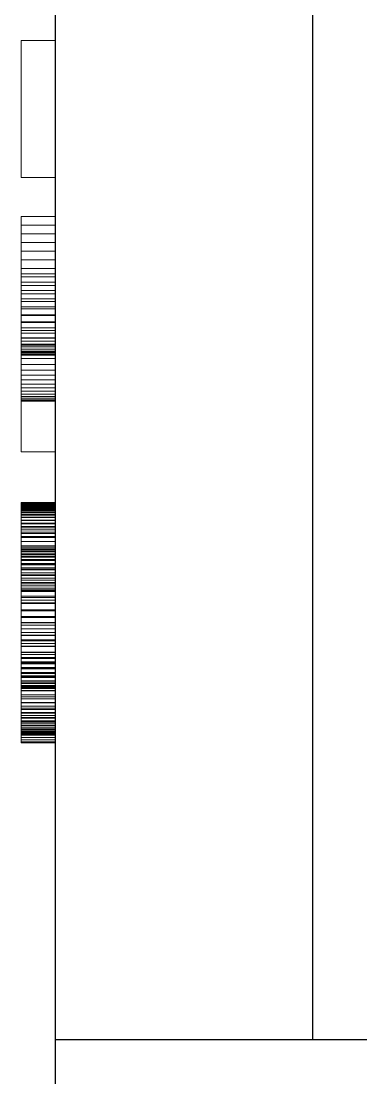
# Model space of a CAD drawing. Header units: millimetres. Extents: x 6 to 539, y 41 to 182.
# Drawn here: x 104.31 to 106.3, y 54.68 to 60.87 of the extents above; entities that cross this region are included whole.
import ezdxf

# ---------------------------------------------------------------- set-up
doc = ezdxf.new("R2010")
doc.units = ezdxf.units.MM
doc.linetypes.add('S45_HIDDEN', pattern=[2.3, 1.5, -0.8])
doc.layers.add('HIDDEN', color=7, linetype='S45_HIDDEN', lineweight=13)
doc.layers.add('VISIBLE', color=7, linetype='CONTINUOUS', lineweight=25)

msp = doc.modelspace()

# ---------------------------------------------------------------- linework, layer by layer
at = {"layer": 'HIDDEN', "ltscale": 0.666667}
for p, q in [((104.5093, 68.90795), (104.5093, 54.90795)), ((104.5093, 68.61727), (104.5093, 54.90795)), ((104.3093, 59.95612), (104.3093, 60.75865)), ((104.5093, 60.75865), (104.3093, 60.75865)), ((104.5093, 59.95612), (104.5093, 60.75865)), ((104.5093, 59.95612), (104.3093, 59.95612)), ((104.5093, 59.72683), (104.3093, 59.72683)), ((104.3093, 59.72683), (104.3093, 58.34962)), ((104.3093, 59.67609), (104.3093, 59.72683)), ((104.5093, 59.72683), (104.5093, 58.34962)), ((104.5093, 59.67609), (104.5093, 59.72683)), ((104.5093, 59.67609), (104.3093, 59.67609)), ((104.3093, 59.62547), (104.3093, 59.67609)), ((104.5093, 59.62547), (104.5093, 59.67609)), ((104.5093, 59.62547), (104.3093, 59.62547)), ((104.3093, 59.57496), (104.3093, 59.62547)), ((104.5093, 59.57496), (104.5093, 59.62547)), ((104.5093, 59.57496), (104.3093, 59.57496)), ((104.3093, 59.52456), (104.3093, 59.57496)), ((104.5093, 59.52456), (104.5093, 59.57496)), ((104.5093, 59.52456), (104.3093, 59.52456)), ((104.3093, 59.47428), (104.3093, 59.52456)), ((104.5093, 59.47428), (104.3093, 59.47428)), ((104.3093, 59.42411), (104.3093, 59.47428)), ((104.5093, 59.47428), (104.5093, 59.52456)), ((104.5093, 59.42411), (104.5093, 59.47428)), ((104.5093, 59.42411), (104.3093, 59.42411)), ((104.3093, 59.37406), (104.3093, 59.42411)), ((104.5093, 59.37406), (104.5093, 59.42411)), ((104.3093, 58.34962), (104.3093, 59.3916)), ((104.5093, 59.3916), (104.3093, 59.3916)), ((104.3093, 59.3916), (104.3093, 59.34224)), ((104.5093, 59.37406), (104.3093, 59.37406)), ((104.3093, 59.32411), (104.3093, 59.37406)), ((104.5093, 58.34962), (104.5093, 59.3916)), ((104.5093, 59.3916), (104.5093, 59.34224)), ((104.5093, 59.32411), (104.5093, 59.37406)), ((104.5093, 59.34224), (104.3093, 59.34224)), ((104.3093, 59.34224), (104.3093, 59.29359)), ((104.5093, 59.32411), (104.3093, 59.32411)), ((104.3093, 59.27565), (104.3093, 59.32411)), ((104.5093, 59.29359), (104.3093, 59.29359)), ((104.3093, 59.29359), (104.3093, 59.24565)), ((104.5093, 59.34224), (104.5093, 59.29359)), ((104.5093, 59.27565), (104.5093, 59.32411)), ((104.5093, 59.29359), (104.5093, 59.24565)), ((104.5093, 59.27565), (104.3093, 59.27565)), ((104.3093, 59.23001), (104.3093, 59.27565)), ((104.5093, 59.24565), (104.3093, 59.24565)), ((104.3093, 59.24565), (104.3093, 59.1984)), ((104.5093, 59.23001), (104.3093, 59.23001)), ((104.3093, 59.18721), (104.3093, 59.23001)), ((104.5093, 59.23001), (104.5093, 59.27565)), ((104.5093, 59.24565), (104.5093, 59.1984)), ((104.5093, 59.18721), (104.5093, 59.23001)), ((104.5093, 59.1984), (104.3093, 59.1984)), ((104.3093, 59.1984), (104.3093, 59.15186)), ((104.5093, 59.18721), (104.3093, 59.18721)), ((104.3093, 59.14725), (104.3093, 59.18721)), ((104.5093, 59.1984), (104.5093, 59.15186)), ((104.5093, 59.14725), (104.5093, 59.18721)), ((104.5093, 59.15186), (104.3093, 59.15186)), ((104.3093, 59.15186), (104.3093, 59.10602)), ((104.5093, 59.14725), (104.3093, 59.14725)), ((104.3093, 59.11012), (104.3093, 59.14725)), ((104.5093, 59.11012), (104.3093, 59.11012)), ((104.3093, 59.07582), (104.3093, 59.11012)), ((104.5093, 59.10602), (104.3093, 59.10602)), ((104.3093, 59.10602), (104.3093, 59.06089)), ((104.5093, 59.15186), (104.5093, 59.10602)), ((104.5093, 59.11012), (104.5093, 59.14725)), ((104.5093, 59.07582), (104.5093, 59.11012)), ((104.5093, 59.10602), (104.5093, 59.06089)), ((104.5093, 59.07582), (104.3093, 59.07582)), ((104.3093, 59.04436), (104.3093, 59.07582)), ((104.5093, 59.06089), (104.3093, 59.06089)), ((104.3093, 59.06089), (104.3093, 59.01646)), ((104.5093, 59.04436), (104.3093, 59.04436)), ((104.3093, 59.01573), (104.3093, 59.04436)), ((104.5093, 59.04436), (104.5093, 59.07582)), ((104.5093, 59.06089), (104.5093, 59.01646)), ((104.5093, 59.01573), (104.5093, 59.04436)), ((104.5093, 59.01646), (104.3093, 59.01646)), ((104.3093, 59.01646), (104.3093, 58.97366)), ((104.5093, 59.01573), (104.3093, 59.01573)), ((104.3093, 58.99702), (104.3093, 59.01573)), ((104.5093, 58.99702), (104.3093, 58.99702)), ((104.3093, 58.98008), (104.3093, 58.99702)), ((104.5093, 58.98008), (104.3093, 58.98008)), ((104.3093, 58.96491), (104.3093, 58.98008)), ((104.5093, 59.01646), (104.5093, 58.97366)), ((104.5093, 58.99702), (104.5093, 59.01573)), ((104.5093, 58.98008), (104.5093, 58.99702)), ((104.5093, 58.96491), (104.5093, 58.98008)), ((104.5093, 58.97366), (104.3093, 58.97366)), ((104.3093, 58.97366), (104.3093, 58.93342)), ((104.5093, 58.96491), (104.3093, 58.96491)), ((104.3093, 58.95151), (104.3093, 58.96491)), ((104.5093, 58.95151), (104.3093, 58.95151)), ((104.3093, 58.93988), (104.3093, 58.95151)), ((104.5093, 58.93988), (104.3093, 58.93988)), ((104.3093, 58.93002), (104.3093, 58.93988)), ((104.5093, 58.93342), (104.3093, 58.93342)), ((104.3093, 58.93342), (104.3093, 58.89574)), ((104.5093, 58.93002), (104.3093, 58.93002)), ((104.3093, 58.92192), (104.3093, 58.93002)), ((104.5093, 58.92192), (104.3093, 58.92192)), ((104.3093, 58.9156), (104.3093, 58.92192)), ((104.5093, 58.97366), (104.5093, 58.93342)), ((104.5093, 58.95151), (104.5093, 58.96491)), ((104.5093, 58.93988), (104.5093, 58.95151)), ((104.5093, 58.93002), (104.5093, 58.93988)), ((104.5093, 58.93342), (104.5093, 58.89574)), ((104.5093, 58.92192), (104.5093, 58.93002)), ((104.5093, 58.9156), (104.5093, 58.92192)), ((104.3093, 58.64712), (104.3093, 58.9156)), ((104.5093, 58.9156), (104.3093, 58.9156)), ((104.5093, 58.89574), (104.3093, 58.89574)), ((104.3093, 58.89574), (104.3093, 58.86063)), ((104.5093, 58.86063), (104.3093, 58.86063)), ((104.3093, 58.86063), (104.3093, 58.82808)), ((104.5093, 58.64712), (104.5093, 58.9156)), ((104.5093, 58.89574), (104.5093, 58.86063)), ((104.5093, 58.86063), (104.5093, 58.82808)), ((104.5093, 58.82808), (104.3093, 58.82808)), ((104.3093, 58.82808), (104.3093, 58.79809)), ((104.5093, 58.79809), (104.3093, 58.79809)), ((104.3093, 58.79809), (104.3093, 58.77067)), ((104.5093, 58.82808), (104.5093, 58.79809)), ((104.5093, 58.79809), (104.5093, 58.77067)), ((104.5093, 58.77067), (104.3093, 58.77067)), ((104.3093, 58.77067), (104.3093, 58.7458)), ((104.5093, 58.7458), (104.3093, 58.7458)), ((104.3093, 58.7458), (104.3093, 58.72363)), ((104.5093, 58.77067), (104.5093, 58.7458)), ((104.5093, 58.7458), (104.5093, 58.72363)), ((104.5093, 58.72363), (104.3093, 58.72363)), ((104.3093, 58.72363), (104.3093, 58.70426)), ((104.5093, 58.70426), (104.3093, 58.70426)), ((104.3093, 58.70426), (104.3093, 58.68771)), ((104.5093, 58.68771), (104.3093, 58.68771)), ((104.3093, 58.68771), (104.3093, 58.67397)), ((104.5093, 58.67397), (104.3093, 58.67397)), ((104.3093, 58.67397), (104.3093, 58.66304)), ((104.5093, 58.72363), (104.5093, 58.70426)), ((104.5093, 58.70426), (104.5093, 58.68771)), ((104.5093, 58.68771), (104.5093, 58.67397)), ((104.5093, 58.67397), (104.5093, 58.66304)), ((104.5093, 58.66304), (104.3093, 58.66304)), ((104.3093, 58.66304), (104.3093, 58.65492)), ((104.5093, 58.65492), (104.3093, 58.65492)), ((104.3093, 58.65492), (104.3093, 58.64961)), ((104.5093, 58.64961), (104.3093, 58.64961)), ((104.3093, 58.64961), (104.3093, 58.64712)), ((104.5093, 58.64712), (104.3093, 58.64712)), ((104.5093, 58.66304), (104.5093, 58.65492)), ((104.5093, 58.65492), (104.5093, 58.64961)), ((104.5093, 58.64961), (104.5093, 58.64712)), ((104.5093, 58.34962), (104.3093, 58.34962)), ((104.5093, 58.05212), (104.3093, 58.05212)), ((104.3093, 58.05212), (104.3093, 57.00869)), ((104.3093, 56.64588), (104.3093, 58.05212)), ((104.5093, 58.05212), (104.5093, 57.00869)), ((104.5093, 56.64588), (104.5093, 58.05212)), ((104.3093, 58.0484), (104.3093, 58.04922)), ((104.5093, 58.04922), (104.3093, 58.04922)), ((104.3093, 58.04922), (104.3093, 58.04852)), ((104.5093, 58.04852), (104.3093, 58.04852)), ((104.3093, 58.04852), (104.3093, 58.04643)), ((104.3093, 58.04595), (104.3093, 58.0484)), ((104.5093, 58.0484), (104.3093, 58.0484)), ((104.5093, 58.04643), (104.3093, 58.04643)), ((104.3093, 58.04643), (104.3093, 58.04294)), ((104.3093, 58.04187), (104.3093, 58.04595)), ((104.5093, 58.04595), (104.3093, 58.04595)), ((104.5093, 58.04294), (104.3093, 58.04294)), ((104.3093, 58.04294), (104.3093, 58.03806)), ((104.3093, 58.03615), (104.3093, 58.04187)), ((104.5093, 58.04187), (104.3093, 58.04187)), ((104.5093, 58.03806), (104.3093, 58.03806)), ((104.3093, 58.03806), (104.3093, 58.03178)), ((104.3093, 58.02881), (104.3093, 58.03615)), ((104.5093, 58.03615), (104.3093, 58.03615)), ((104.5093, 58.03178), (104.3093, 58.03178)), ((104.3093, 58.03178), (104.3093, 58.02411)), ((104.3093, 58.01983), (104.3093, 58.02881)), ((104.5093, 58.02881), (104.3093, 58.02881)), ((104.5093, 58.02411), (104.3093, 58.02411)), ((104.3093, 58.02411), (104.3093, 58.01505)), ((104.3093, 58.00922), (104.3093, 58.01983)), ((104.5093, 58.01983), (104.3093, 58.01983)), ((104.5093, 58.01505), (104.3093, 58.01505)), ((104.3093, 58.01505), (104.3093, 58.00459)), ((104.3093, 57.99697), (104.3093, 58.00922)), ((104.5093, 58.00922), (104.3093, 58.00922)), ((104.5093, 58.00459), (104.3093, 58.00459)), ((104.3093, 58.00459), (104.3093, 57.99274)), ((104.3093, 57.98283), (104.3093, 57.99697)), ((104.5093, 57.99697), (104.3093, 57.99697)), ((104.5093, 57.99274), (104.3093, 57.99274)), ((104.3093, 57.99274), (104.3093, 57.97949)), ((104.5093, 58.04922), (104.5093, 58.04852)), ((104.5093, 58.0484), (104.5093, 58.04922)), ((104.5093, 58.04852), (104.5093, 58.04643)), ((104.5093, 58.04595), (104.5093, 58.0484)), ((104.5093, 58.04643), (104.5093, 58.04294)), ((104.5093, 58.04187), (104.5093, 58.04595)), ((104.5093, 58.04294), (104.5093, 58.03806)), ((104.5093, 58.03615), (104.5093, 58.04187)), ((104.5093, 58.03806), (104.5093, 58.03178)), ((104.5093, 58.02881), (104.5093, 58.03615)), ((104.5093, 58.03178), (104.5093, 58.02411)), ((104.5093, 58.01983), (104.5093, 58.02881)), ((104.5093, 58.02411), (104.5093, 58.01505)), ((104.5093, 58.00922), (104.5093, 58.01983)), ((104.5093, 58.01505), (104.5093, 58.00459)), ((104.5093, 57.99697), (104.5093, 58.00922)), ((104.5093, 58.00459), (104.5093, 57.99274)), ((104.5093, 57.98283), (104.5093, 57.99697)), ((104.5093, 57.99274), (104.5093, 57.97949)), ((104.3093, 57.96654), (104.3093, 57.98283)), ((104.5093, 57.98283), (104.3093, 57.98283)), ((104.5093, 57.97949), (104.3093, 57.97949)), ((104.3093, 57.97949), (104.3093, 57.96485)), ((104.3093, 57.94809), (104.3093, 57.96654)), ((104.5093, 57.96654), (104.3093, 57.96654)), ((104.5093, 57.96485), (104.3093, 57.96485)), ((104.3093, 57.96485), (104.3093, 57.94881)), ((104.5093, 57.94881), (104.3093, 57.94881)), ((104.3093, 57.94881), (104.3093, 57.93138)), ((104.3093, 57.92749), (104.3093, 57.94809)), ((104.5093, 57.94809), (104.3093, 57.94809)), ((104.5093, 57.93138), (104.3093, 57.93138)), ((104.3093, 57.93138), (104.3093, 57.91255)), ((104.3093, 57.90474), (104.3093, 57.92749)), ((104.5093, 57.92749), (104.3093, 57.92749)), ((104.5093, 57.96654), (104.5093, 57.98283)), ((104.5093, 57.97949), (104.5093, 57.96485)), ((104.5093, 57.94809), (104.5093, 57.96654)), ((104.5093, 57.96485), (104.5093, 57.94881)), ((104.5093, 57.94881), (104.5093, 57.93138)), ((104.5093, 57.92749), (104.5093, 57.94809)), ((104.5093, 57.93138), (104.5093, 57.91255)), ((104.5093, 57.90474), (104.5093, 57.92749)), ((104.5093, 57.91255), (104.3093, 57.91255)), ((104.3093, 57.91255), (104.3093, 57.89233)), ((104.3093, 57.87983), (104.3093, 57.90474)), ((104.5093, 57.90474), (104.3093, 57.90474)), ((104.5093, 57.89233), (104.3093, 57.89233)), ((104.3093, 57.89233), (104.3093, 57.87071)), ((104.3093, 57.85277), (104.3093, 57.87983)), ((104.5093, 57.87983), (104.3093, 57.87983)), ((104.5093, 57.87071), (104.3093, 57.87071)), ((104.3093, 57.87071), (104.3093, 57.8479)), ((104.5093, 57.91255), (104.5093, 57.89233)), ((104.5093, 57.87983), (104.5093, 57.90474)), ((104.5093, 57.89233), (104.5093, 57.87071)), ((104.5093, 57.85277), (104.5093, 57.87983)), ((104.5093, 57.87071), (104.5093, 57.8479)), ((104.3093, 57.82355), (104.3093, 57.85277)), ((104.5093, 57.85277), (104.3093, 57.85277)), ((104.5093, 57.8479), (104.3093, 57.8479)), ((104.3093, 57.8479), (104.3093, 57.82409)), ((104.5093, 57.82409), (104.3093, 57.82409)), ((104.3093, 57.82409), (104.3093, 57.79929)), ((104.3093, 57.79075), (104.3093, 57.82355)), ((104.5093, 57.82355), (104.3093, 57.82355)), ((104.5093, 57.82355), (104.5093, 57.85277)), ((104.5093, 57.8479), (104.5093, 57.82409)), ((104.5093, 57.82409), (104.5093, 57.79929)), ((104.5093, 57.79075), (104.5093, 57.82355)), ((104.5093, 57.79929), (104.3093, 57.79929)), ((104.3093, 57.79929), (104.3093, 57.77348)), ((104.3093, 57.75294), (104.3093, 57.79075)), ((104.5093, 57.79075), (104.3093, 57.79075)), ((104.5093, 57.78074), (104.3093, 57.78074)), ((104.3093, 57.78074), (104.3093, 57.77883)), ((104.3093, 57.779), (104.3093, 57.78074)), ((104.5093, 57.779), (104.3093, 57.779)), ((104.3093, 57.7738), (104.3093, 57.779)), ((104.5093, 57.77883), (104.3093, 57.77883)), ((104.3093, 57.77883), (104.3093, 57.77312)), ((104.5093, 57.7738), (104.3093, 57.7738)), ((104.3093, 57.76513), (104.3093, 57.7738)), ((104.5093, 57.77348), (104.3093, 57.77348)), ((104.3093, 57.77348), (104.3093, 57.74668)), ((104.5093, 57.77312), (104.3093, 57.77312)), ((104.3093, 57.77312), (104.3093, 57.7636)), ((104.5093, 57.76513), (104.3093, 57.76513)), ((104.3093, 57.75298), (104.3093, 57.76513)), ((104.5093, 57.7636), (104.3093, 57.7636)), ((104.3093, 57.7636), (104.3093, 57.75026)), ((104.5093, 57.75298), (104.3093, 57.75298)), ((104.3093, 57.73737), (104.3093, 57.75298)), ((104.3093, 57.66228), (104.3093, 57.75294)), ((104.5093, 57.75294), (104.3093, 57.75294)), ((104.5093, 57.75026), (104.3093, 57.75026)), ((104.3093, 57.75026), (104.3093, 57.73312)), ((104.5093, 57.74668), (104.3093, 57.74668)), ((104.3093, 57.74668), (104.3093, 57.71888)), ((104.5093, 57.79929), (104.5093, 57.77348)), ((104.5093, 57.75294), (104.5093, 57.79075)), ((104.5093, 57.78074), (104.5093, 57.77883)), ((104.5093, 57.779), (104.5093, 57.78074)), ((104.5093, 57.7738), (104.5093, 57.779)), ((104.5093, 57.77883), (104.5093, 57.77312)), ((104.5093, 57.76513), (104.5093, 57.7738)), ((104.5093, 57.77348), (104.5093, 57.74668)), ((104.5093, 57.77312), (104.5093, 57.7636)), ((104.5093, 57.75298), (104.5093, 57.76513)), ((104.5093, 57.7636), (104.5093, 57.75026)), ((104.5093, 57.73737), (104.5093, 57.75298)), ((104.5093, 57.66228), (104.5093, 57.75294)), ((104.5093, 57.75026), (104.5093, 57.73312)), ((104.5093, 57.74668), (104.5093, 57.71888)), ((104.5093, 57.73737), (104.3093, 57.73737)), ((104.3093, 57.71829), (104.3093, 57.73737)), ((104.5093, 57.73312), (104.3093, 57.73312)), ((104.3093, 57.73312), (104.3093, 57.71217)), ((104.5093, 57.71888), (104.3093, 57.71888)), ((104.3093, 57.71888), (104.3093, 57.69008)), ((104.5093, 57.71829), (104.3093, 57.71829)), ((104.3093, 57.69574), (104.3093, 57.71829)), ((104.5093, 57.71217), (104.3093, 57.71217)), ((104.3093, 57.71217), (104.3093, 57.68741)), ((104.5093, 57.69574), (104.3093, 57.69574)), ((104.3093, 57.66972), (104.3093, 57.69574)), ((104.5093, 57.69008), (104.3093, 57.69008)), ((104.3093, 57.69008), (104.3093, 57.66029)), ((104.5093, 57.68741), (104.3093, 57.68741)), ((104.3093, 57.68741), (104.3093, 57.65884)), ((104.5093, 57.71829), (104.5093, 57.73737)), ((104.5093, 57.73312), (104.5093, 57.71217)), ((104.5093, 57.71888), (104.5093, 57.69008)), ((104.5093, 57.69574), (104.5093, 57.71829)), ((104.5093, 57.71217), (104.5093, 57.68741)), ((104.5093, 57.66972), (104.5093, 57.69574)), ((104.5093, 57.69008), (104.5093, 57.66029)), ((104.5093, 57.68741), (104.5093, 57.65884)), ((104.5093, 57.66972), (104.3093, 57.66972)), ((104.3093, 57.64091), (104.3093, 57.66972)), ((104.3093, 57.55158), (104.3093, 57.66228)), ((104.5093, 57.66228), (104.3093, 57.66228)), ((104.5093, 57.66029), (104.3093, 57.66029)), ((104.3093, 57.66029), (104.3093, 57.62949)), ((104.5093, 57.65884), (104.3093, 57.65884)), ((104.3093, 57.65884), (104.3093, 57.62485)), ((104.5093, 57.64091), (104.3093, 57.64091)), ((104.3093, 57.60999), (104.3093, 57.64091)), ((104.5093, 57.62949), (104.3093, 57.62949)), ((104.3093, 57.62949), (104.3093, 57.5977)), ((104.5093, 57.62485), (104.3093, 57.62485)), ((104.3093, 57.62485), (104.3093, 57.58383)), ((104.5093, 57.64091), (104.5093, 57.66972)), ((104.5093, 57.55158), (104.5093, 57.66228)), ((104.5093, 57.66029), (104.5093, 57.62949)), ((104.5093, 57.65884), (104.5093, 57.62485)), ((104.5093, 57.60999), (104.5093, 57.64091)), ((104.5093, 57.62949), (104.5093, 57.5977)), ((104.5093, 57.62485), (104.5093, 57.58383)), ((104.5093, 57.60999), (104.3093, 57.60999)), ((104.3093, 57.57697), (104.3093, 57.60999)), ((104.5093, 57.5977), (104.3093, 57.5977)), ((104.3093, 57.5977), (104.3093, 57.56491)), ((104.5093, 57.58383), (104.3093, 57.58383)), ((104.3093, 57.58383), (104.3093, 57.53578)), ((104.5093, 57.57697), (104.3093, 57.57697)), ((104.3093, 57.54183), (104.3093, 57.57697)), ((104.5093, 57.56491), (104.3093, 57.56491)), ((104.3093, 57.56491), (104.3093, 57.53113)), ((104.5093, 57.57697), (104.5093, 57.60999)), ((104.5093, 57.5977), (104.5093, 57.56491)), ((104.5093, 57.58383), (104.5093, 57.53578)), ((104.5093, 57.54183), (104.5093, 57.57697)), ((104.5093, 57.56491), (104.5093, 57.53113)), ((104.3093, 57.42084), (104.3093, 57.55158)), ((104.5093, 57.55158), (104.3093, 57.55158)), ((104.5093, 57.54183), (104.3093, 57.54183)), ((104.3093, 57.50459), (104.3093, 57.54183)), ((104.5093, 57.53578), (104.3093, 57.53578)), ((104.3093, 57.53578), (104.3093, 57.4807)), ((104.5093, 57.53113), (104.3093, 57.53113)), ((104.3093, 57.53113), (104.3093, 57.49634)), ((104.5093, 57.50459), (104.3093, 57.50459)), ((104.3093, 57.46523), (104.3093, 57.50459)), ((104.5093, 57.49634), (104.3093, 57.49634)), ((104.3093, 57.49634), (104.3093, 57.46056)), ((104.5093, 57.42084), (104.5093, 57.55158)), ((104.5093, 57.50459), (104.5093, 57.54183)), ((104.5093, 57.53578), (104.5093, 57.4807)), ((104.5093, 57.53113), (104.5093, 57.49634)), ((104.5093, 57.46523), (104.5093, 57.50459)), ((104.5093, 57.49634), (104.5093, 57.46056)), ((104.5093, 57.4807), (104.3093, 57.4807)), ((104.3093, 57.4807), (104.3093, 57.41859)), ((104.5093, 57.46523), (104.3093, 57.46523)), ((104.3093, 57.42377), (104.3093, 57.46523)), ((104.5093, 57.46056), (104.3093, 57.46056)), ((104.3093, 57.46056), (104.3093, 57.42378)), ((104.5093, 57.4807), (104.5093, 57.41859)), ((104.5093, 57.42377), (104.5093, 57.46523)), ((104.5093, 57.46056), (104.5093, 57.42378)), ((104.5093, 57.42378), (104.3093, 57.42378)), ((104.3093, 57.42378), (104.3093, 57.38601)), ((104.5093, 57.42377), (104.3093, 57.42377)), ((104.3093, 57.3802), (104.3093, 57.42377)), ((104.3093, 57.31381), (104.3093, 57.42084)), ((104.5093, 57.41859), (104.3093, 57.41859)), ((104.3093, 57.41859), (104.3093, 57.34945)), ((104.5093, 57.38601), (104.3093, 57.38601)), ((104.3093, 57.38601), (104.3093, 57.34857)), ((104.5093, 57.3802), (104.3093, 57.3802)), ((104.3093, 57.33422), (104.3093, 57.3802)), ((104.5093, 57.42378), (104.5093, 57.38601)), ((104.5093, 57.3802), (104.5093, 57.42377)), ((104.5093, 57.31381), (104.5093, 57.42084)), ((104.5093, 57.41859), (104.5093, 57.34945)), ((104.5093, 57.38601), (104.5093, 57.34857)), ((104.5093, 57.33422), (104.5093, 57.3802)), ((104.5093, 57.34945), (104.3093, 57.34945)), ((104.3093, 57.34945), (104.3093, 57.27329)), ((104.5093, 57.34857), (104.3093, 57.34857)), ((104.3093, 57.34857), (104.3093, 57.31211)), ((104.5093, 57.33422), (104.3093, 57.33422)), ((104.3093, 57.29059), (104.3093, 57.33422)), ((104.3093, 57.22782), (104.3093, 57.31381)), ((104.5093, 57.31381), (104.3093, 57.31381)), ((104.5093, 57.31211), (104.3093, 57.31211)), ((104.3093, 57.31211), (104.3093, 57.2766)), ((104.5093, 57.34945), (104.5093, 57.27329)), ((104.5093, 57.34857), (104.5093, 57.31211)), ((104.5093, 57.29059), (104.5093, 57.33422)), ((104.5093, 57.22782), (104.5093, 57.31381)), ((104.5093, 57.31211), (104.5093, 57.2766)), ((104.5093, 57.29059), (104.3093, 57.29059)), ((104.3093, 57.24932), (104.3093, 57.29059)), ((104.5093, 57.2766), (104.3093, 57.2766)), ((104.3093, 57.2766), (104.3093, 57.24206)), ((104.5093, 57.27329), (104.3093, 57.27329)), ((104.3093, 57.27329), (104.3093, 57.19009)), ((104.5093, 57.24932), (104.3093, 57.24932)), ((104.3093, 57.21041), (104.3093, 57.24932)), ((104.5093, 57.24932), (104.5093, 57.29059)), ((104.5093, 57.2766), (104.5093, 57.24206)), ((104.5093, 57.27329), (104.5093, 57.19009)), ((104.5093, 57.21041), (104.5093, 57.24932)), ((104.5093, 57.24206), (104.3093, 57.24206)), ((104.3093, 57.24206), (104.3093, 57.20849)), ((104.3093, 57.16288), (104.3093, 57.22782)), ((104.5093, 57.22782), (104.3093, 57.22782)), ((104.5093, 57.21041), (104.3093, 57.21041)), ((104.3093, 57.17386), (104.3093, 57.21041)), ((104.5093, 57.20849), (104.3093, 57.20849)), ((104.3093, 57.20849), (104.3093, 57.17587)), ((104.3093, 57.19009), (104.3093, 57.08492)), ((104.5093, 57.24206), (104.5093, 57.20849)), ((104.5093, 57.16288), (104.5093, 57.22782)), ((104.5093, 57.17386), (104.5093, 57.21041)), ((104.5093, 57.20849), (104.5093, 57.17587)), ((104.5093, 57.19009), (104.5093, 57.08492)), ((104.5093, 57.17587), (104.3093, 57.17587)), ((104.3093, 57.17587), (104.3093, 57.14422)), ((104.5093, 57.17386), (104.3093, 57.17386)), ((104.3093, 57.13966), (104.3093, 57.17386)), ((104.3093, 57.11898), (104.3093, 57.16288)), ((104.5093, 57.16288), (104.3093, 57.16288)), ((104.5093, 57.14422), (104.3093, 57.14422)), ((104.3093, 57.14422), (104.3093, 57.11354)), ((104.5093, 57.13966), (104.3093, 57.13966)), ((104.3093, 57.10782), (104.3093, 57.13966)), ((104.5093, 57.17587), (104.5093, 57.14422)), ((104.5093, 57.13966), (104.5093, 57.17386)), ((104.5093, 57.11898), (104.5093, 57.16288)), ((104.5093, 57.14422), (104.5093, 57.11354)), ((104.5093, 57.10782), (104.5093, 57.13966)), ((104.3093, 57.08705), (104.3093, 57.11898)), ((104.5093, 57.11898), (104.3093, 57.11898)), ((104.5093, 57.11354), (104.3093, 57.11354)), ((104.3093, 57.11354), (104.3093, 57.08382)), ((104.5093, 57.10782), (104.3093, 57.10782)), ((104.3093, 57.07835), (104.3093, 57.10782)), ((104.3093, 57.05803), (104.3093, 57.08705)), ((104.5093, 57.08705), (104.3093, 57.08705)), ((104.5093, 57.08492), (104.3093, 57.08492)), ((104.3093, 57.08492), (104.3093, 57.03727)), ((104.5093, 57.08382), (104.3093, 57.08382)), ((104.3093, 57.08382), (104.3093, 57.05506)), ((104.5093, 57.07835), (104.3093, 57.07835)), ((104.3093, 57.05179), (104.3093, 57.07835)), ((104.5093, 57.08705), (104.5093, 57.11898)), ((104.5093, 57.11354), (104.5093, 57.08382)), ((104.5093, 57.07835), (104.5093, 57.10782)), ((104.5093, 57.05803), (104.5093, 57.08705)), ((104.5093, 57.08492), (104.5093, 57.03727)), ((104.5093, 57.08382), (104.5093, 57.05506)), ((104.5093, 57.05179), (104.5093, 57.07835)), ((104.3093, 57.03191), (104.3093, 57.05803)), ((104.5093, 57.05803), (104.3093, 57.05803)), ((104.5093, 57.05506), (104.3093, 57.05506)), ((104.3093, 57.05506), (104.3093, 57.02726)), ((104.5093, 57.05179), (104.3093, 57.05179)), ((104.3093, 57.02873), (104.3093, 57.05179)), ((104.5093, 57.03727), (104.3093, 57.03727)), ((104.3093, 57.03727), (104.3093, 56.99291)), ((104.3093, 57.00869), (104.3093, 57.03191)), ((104.5093, 57.03191), (104.3093, 57.03191)), ((104.5093, 57.02873), (104.3093, 57.02873)), ((104.3093, 57.00916), (104.3093, 57.02873)), ((104.5093, 57.02726), (104.3093, 57.02726)), ((104.3093, 57.02726), (104.3093, 57.00043)), ((104.5093, 57.00916), (104.3093, 57.00916)), ((104.3093, 56.99309), (104.3093, 57.00916)), ((104.5093, 57.00869), (104.3093, 57.00869)), ((104.5093, 57.00043), (104.3093, 57.00043)), ((104.3093, 57.00043), (104.3093, 56.97457)), ((104.5093, 57.03191), (104.5093, 57.05803)), ((104.5093, 57.05506), (104.5093, 57.02726)), ((104.5093, 57.02873), (104.5093, 57.05179)), ((104.5093, 57.03727), (104.5093, 56.99291)), ((104.5093, 57.00869), (104.5093, 57.03191)), ((104.5093, 57.00916), (104.5093, 57.02873)), ((104.5093, 57.02726), (104.5093, 57.00043)), ((104.5093, 56.99309), (104.5093, 57.00916)), ((104.5093, 57.00043), (104.5093, 56.97457)), ((104.5093, 56.99309), (104.3093, 56.99309)), ((104.3093, 56.9805), (104.3093, 56.99309)), ((104.5093, 56.99291), (104.3093, 56.99291)), ((104.3093, 56.99291), (104.3093, 56.95183)), ((104.5093, 56.9805), (104.3093, 56.9805)), ((104.3093, 56.97141), (104.3093, 56.9805)), ((104.5093, 56.97457), (104.3093, 56.97457)), ((104.3093, 56.97457), (104.3093, 56.94966)), ((104.5093, 56.97141), (104.3093, 56.97141)), ((104.3093, 56.96581), (104.3093, 56.97141)), ((104.5093, 56.96581), (104.3093, 56.96581)), ((104.3093, 56.9637), (104.3093, 56.96581)), ((104.5093, 56.9637), (104.3093, 56.9637)), ((104.3093, 56.69522), (104.3093, 56.9637)), ((104.5093, 56.95183), (104.3093, 56.95183)), ((104.3093, 56.95183), (104.3093, 56.91404)), ((104.5093, 56.94966), (104.3093, 56.94966)), ((104.3093, 56.94966), (104.3093, 56.92572)), ((104.5093, 56.9805), (104.5093, 56.99309)), ((104.5093, 56.99291), (104.5093, 56.95183)), ((104.5093, 56.97141), (104.5093, 56.9805)), ((104.5093, 56.97457), (104.5093, 56.94966)), ((104.5093, 56.96581), (104.5093, 56.97141)), ((104.5093, 56.9637), (104.5093, 56.96581)), ((104.5093, 56.69522), (104.5093, 56.9637)), ((104.5093, 56.95183), (104.5093, 56.91404)), ((104.5093, 56.94966), (104.5093, 56.92572)), ((104.5093, 56.92572), (104.3093, 56.92572)), ((104.3093, 56.92572), (104.3093, 56.90275)), ((104.5093, 56.91404), (104.3093, 56.91404)), ((104.3093, 56.91404), (104.3093, 56.87954)), ((104.5093, 56.90275), (104.3093, 56.90275)), ((104.3093, 56.90275), (104.3093, 56.88085)), ((104.5093, 56.88085), (104.3093, 56.88085)), ((104.3093, 56.88085), (104.3093, 56.86014)), ((104.5093, 56.87954), (104.3093, 56.87954)), ((104.3093, 56.87954), (104.3093, 56.84833)), ((104.5093, 56.92572), (104.5093, 56.90275)), ((104.5093, 56.91404), (104.5093, 56.87954)), ((104.5093, 56.90275), (104.5093, 56.88085)), ((104.5093, 56.88085), (104.5093, 56.86014)), ((104.5093, 56.87954), (104.5093, 56.84833)), ((104.5093, 56.86014), (104.3093, 56.86014)), ((104.3093, 56.86014), (104.3093, 56.84062)), ((104.5093, 56.84833), (104.3093, 56.84833)), ((104.3093, 56.84833), (104.3093, 56.81977)), ((104.5093, 56.84062), (104.3093, 56.84062)), ((104.3093, 56.84062), (104.3093, 56.8223)), ((104.5093, 56.8223), (104.3093, 56.8223)), ((104.3093, 56.8223), (104.3093, 56.80516)), ((104.5093, 56.81977), (104.3093, 56.81977)), ((104.3093, 56.81977), (104.3093, 56.79323)), ((104.5093, 56.86014), (104.5093, 56.84062)), ((104.5093, 56.84833), (104.5093, 56.81977)), ((104.5093, 56.84062), (104.5093, 56.8223)), ((104.5093, 56.8223), (104.5093, 56.80516)), ((104.5093, 56.81977), (104.5093, 56.79323)), ((104.5093, 56.80516), (104.3093, 56.80516)), ((104.3093, 56.80516), (104.3093, 56.78921)), ((104.5093, 56.79323), (104.3093, 56.79323)), ((104.3093, 56.79323), (104.3093, 56.7687)), ((104.5093, 56.78921), (104.3093, 56.78921)), ((104.3093, 56.78921), (104.3093, 56.77446)), ((104.5093, 56.77446), (104.3093, 56.77446)), ((104.3093, 56.77446), (104.3093, 56.76089)), ((104.5093, 56.7687), (104.3093, 56.7687)), ((104.3093, 56.7687), (104.3093, 56.7462)), ((104.5093, 56.76089), (104.3093, 56.76089)), ((104.3093, 56.76089), (104.3093, 56.74852)), ((104.5093, 56.80516), (104.5093, 56.78921)), ((104.5093, 56.79323), (104.5093, 56.7687)), ((104.5093, 56.78921), (104.5093, 56.77446)), ((104.5093, 56.77446), (104.5093, 56.76089)), ((104.5093, 56.7687), (104.5093, 56.7462)), ((104.5093, 56.76089), (104.5093, 56.74852)), ((104.5093, 56.74852), (104.3093, 56.74852)), ((104.3093, 56.74852), (104.3093, 56.73733)), ((104.5093, 56.7462), (104.3093, 56.7462)), ((104.3093, 56.7462), (104.3093, 56.72571)), ((104.5093, 56.73733), (104.3093, 56.73733)), ((104.3093, 56.73733), (104.3093, 56.72734)), ((104.5093, 56.72734), (104.3093, 56.72734)), ((104.3093, 56.72734), (104.3093, 56.71853)), ((104.5093, 56.72571), (104.3093, 56.72571)), ((104.3093, 56.72571), (104.3093, 56.70724)), ((104.5093, 56.71853), (104.3093, 56.71853)), ((104.3093, 56.71853), (104.3093, 56.71092)), ((104.5093, 56.71092), (104.3093, 56.71092)), ((104.3093, 56.71092), (104.3093, 56.7045)), ((104.5093, 56.70724), (104.3093, 56.70724)), ((104.3093, 56.70724), (104.3093, 56.69079)), ((104.5093, 56.7045), (104.3093, 56.7045)), ((104.3093, 56.7045), (104.3093, 56.69927)), ((104.5093, 56.69927), (104.3093, 56.69927)), ((104.3093, 56.69927), (104.3093, 56.69522)), ((104.5093, 56.69522), (104.3093, 56.69522)), ((104.5093, 56.69079), (104.3093, 56.69079)), ((104.3093, 56.69079), (104.3093, 56.67636)), ((104.5093, 56.74852), (104.5093, 56.73733)), ((104.5093, 56.7462), (104.5093, 56.72571)), ((104.5093, 56.73733), (104.5093, 56.72734)), ((104.5093, 56.72734), (104.5093, 56.71853)), ((104.5093, 56.72571), (104.5093, 56.70724)), ((104.5093, 56.71853), (104.5093, 56.71092)), ((104.5093, 56.71092), (104.5093, 56.7045)), ((104.5093, 56.70724), (104.5093, 56.69079)), ((104.5093, 56.7045), (104.5093, 56.69927)), ((104.5093, 56.69927), (104.5093, 56.69522)), ((104.5093, 56.69079), (104.5093, 56.67636)), ((104.5093, 56.67636), (104.3093, 56.67636)), ((104.3093, 56.67636), (104.3093, 56.66194)), ((104.5093, 56.66194), (104.3093, 56.66194)), ((104.3093, 56.66194), (104.3093, 56.65205)), ((104.5093, 56.65205), (104.3093, 56.65205)), ((104.3093, 56.65205), (104.3093, 56.6467)), ((104.5093, 56.6467), (104.3093, 56.6467)), ((104.3093, 56.6467), (104.3093, 56.64588)), ((104.5093, 56.64588), (104.3093, 56.64588)), ((104.5093, 56.67636), (104.5093, 56.66194)), ((104.5093, 56.66194), (104.5093, 56.65205)), ((104.5093, 56.65205), (104.5093, 56.6467)), ((104.5093, 56.6467), (104.5093, 56.64588)), ((120.15737, 54.90795), (104.5093, 54.90795))]:
    msp.add_line(p, q, dxfattribs=at)
at = {"layer": 'VISIBLE'}
for p, q in [((106.01523, 68.90795), (106.01523, 54.90795)), ((104.5093, 68.20833), (104.5093, 54.45833)), ((104.5093, 54.90795), (106.01523, 54.90795)), ((106.01523, 54.90795), (120.15737, 54.90795))]:
    msp.add_line(p, q, dxfattribs=at)

doc.saveas('drawing.dxf')
